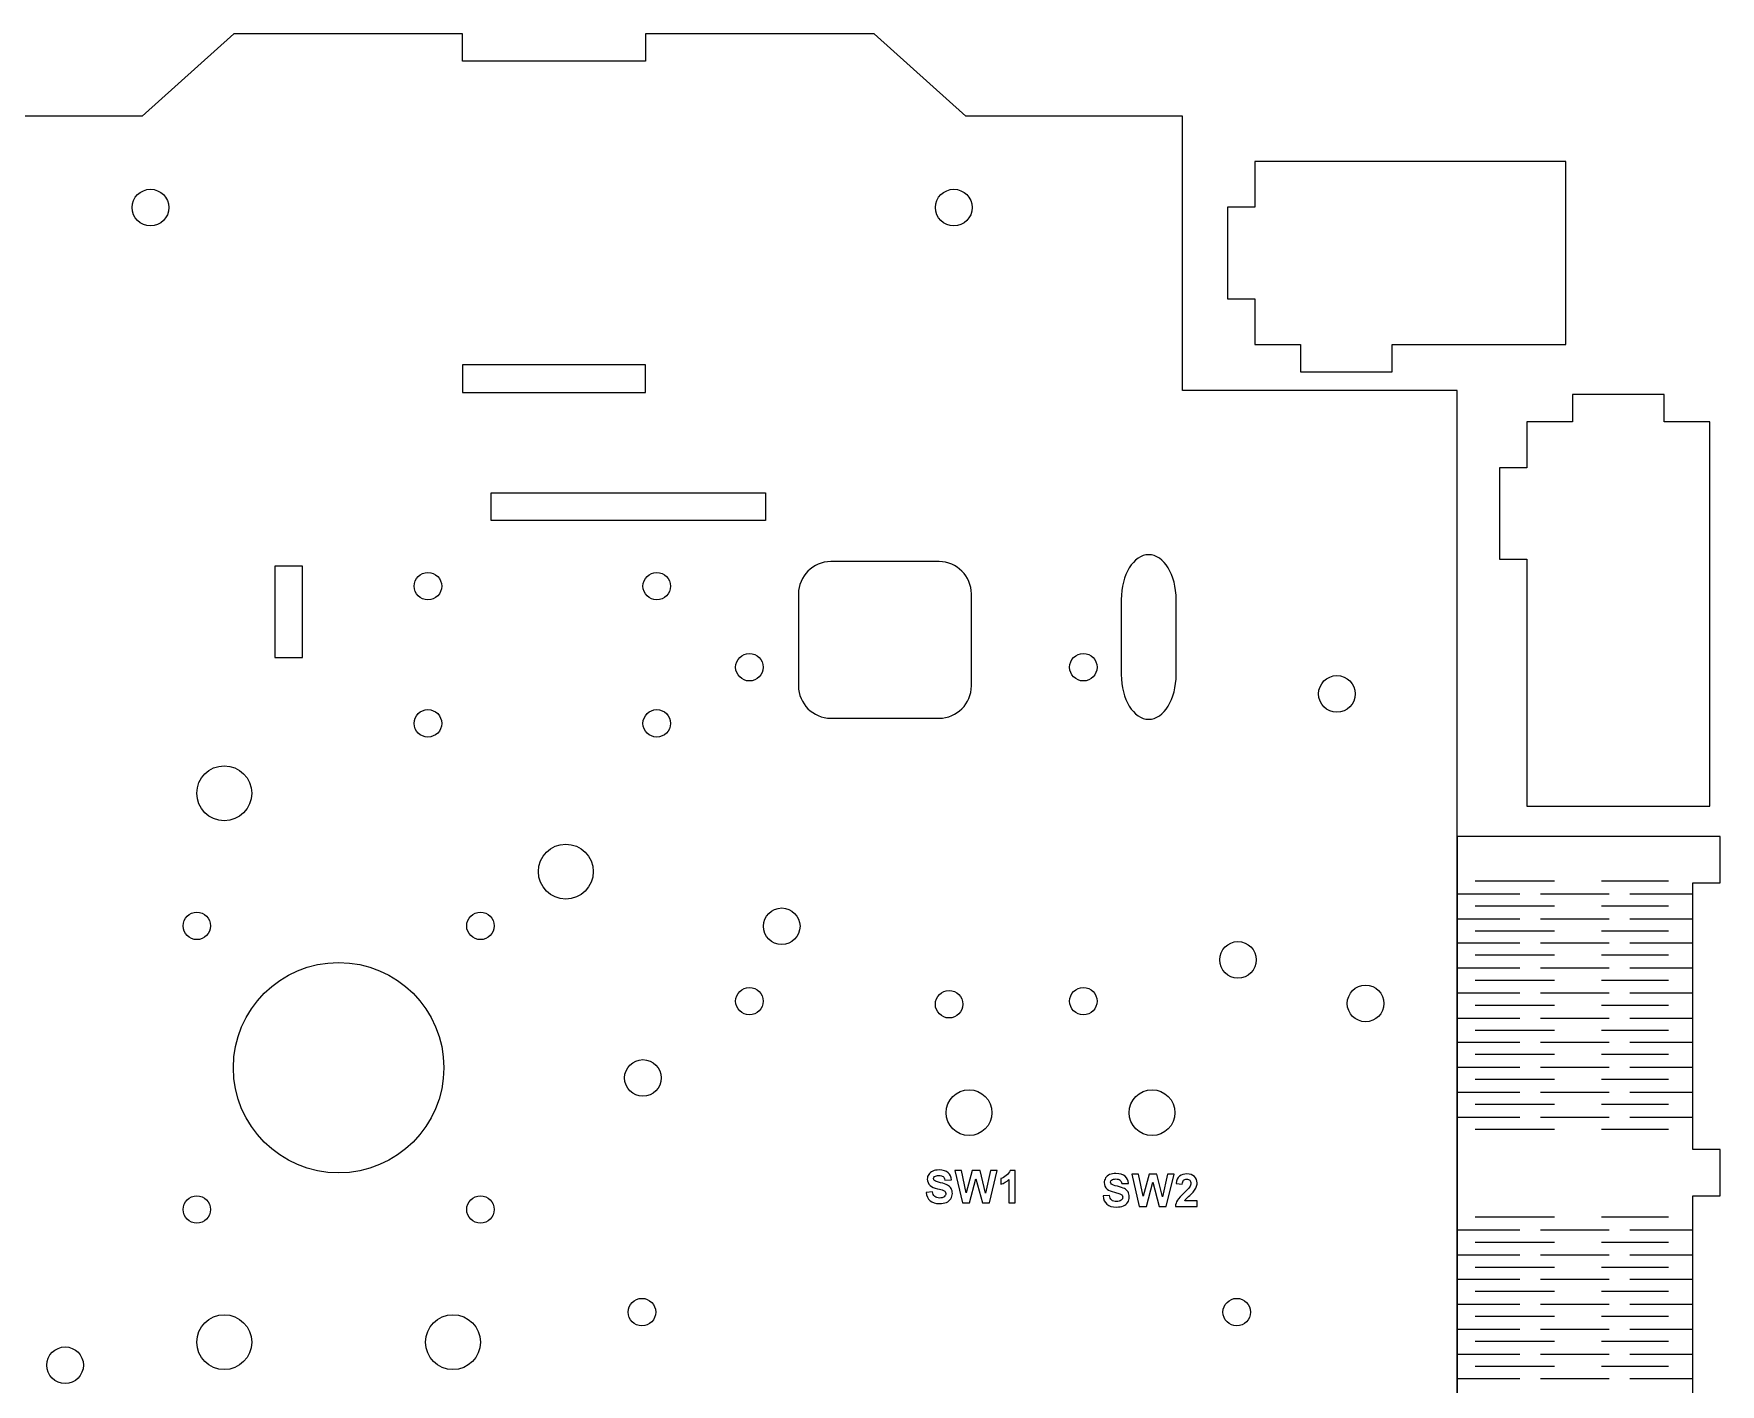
# Model space of a CAD drawing. Header units: millimetres. Extents: x -472 to 119, y -141 to 165.
# Drawn here: x -66.2 to 118.1, y 6.9 to 154.5 of the extents above; entities that cross this region are included whole.
import ezdxf

# ---------------------------------------------------------------- set-up
doc = ezdxf.new("R2010")
doc.units = ezdxf.units.MM
doc.header["$MEASUREMENT"] = 0
doc.layers.add('Layer 1', color=7, linetype='Continuous')

msp = doc.modelspace()

# ---------------------------------------------------------------- linework, layer by layer
at = {"layer": 'Layer 1', "color": 250, "lineweight": 20}
for points in [[(-19.3806, 115.2793), (0.6194, 115.2793), (0.6194, 118.2793), (-19.3806, 118.2793), (-19.3806, 115.2793)], [(-39.8806, 86.2793), (-36.8806, 86.2793), (-36.8806, 96.2793), (-39.8806, 96.2793), (-39.8806, 86.2793)]]:
    msp.add_lwpolyline(points, close=True, dxfattribs=at)
for centre, major_axis, ratio in [((-53.4806, 135.4794), (0, 2), 1), ((34.3194, 135.4794), (0, 2), 1), ((-23.1514, 94.0979), (0, 1.5), 1), ((1.8486, 94.0979), (0, 1.5), 1), ((11.9761, 85.2293), (0, 1.5), 1), ((48.4761, 85.2293), (0, 1.5), 1), ((76.1866, 82.317), (0, 2), 1), ((-23.1514, 79.0979), (0, 1.5), 1), ((1.8486, 79.0979), (0, 1.5), 1), ((-45.4184, 71.4551), (0, 3), 1), ((-8.0894, 62.8923), (0, 3), 1), ((-48.4184, 56.9551), (0, 1.5), 1), ((-17.4184, 56.9551), (0, 1.5), 1), ((15.5088, 56.917), (0, 2), 1), ((65.3749, 53.244), (0, 2), 1), ((-32.9179, 41.4551), (11.5005, 0), 0.99995652), ((11.9761, 48.7293), (0, 1.5), 1), ((33.8016, 48.3938), (0, 1.5), 1), ((48.4761, 48.7293), (0, 1.5), 1), ((79.3194, 48.4793), (0, 2), 1), ((0.3393, 40.3364), (0, 2), 1), ((35.9853, 36.5421), (0, 2.5), 1), ((55.9853, 36.5421), (0, 2.5), 1), ((-48.4184, 25.9551), (0, 1.5), 1), ((-17.4184, 25.9551), (0, 1.5), 1), ((0.2371, 14.7468), (0, 1.5), 1), ((65.2371, 14.7468), (0, 1.5), 1), ((-45.4184, 11.4551), (0, 3), 1), ((-20.4184, 11.4551), (0, 3), 1), ((-62.8079, 8.9391), (0, 2), 1)]:
    msp.add_ellipse(centre, major_axis=major_axis, ratio=ratio, dxfattribs=at)
for points, knots in [([(-70.6806, 145.4793), (-70.6806, 145.4793), (-54.3806, 145.4794), (-54.3806, 145.4794), (-54.3806, 145.4794), (-54.3806, 145.4794), (-44.3806, 154.4793), (-44.3806, 154.4793), (-44.3806, 154.4793), (-44.3806, 154.4793), (-41.3806, 154.4793), (-41.3806, 154.4793), (-41.3806, 154.4793), (-41.3806, 154.4793), (-19.3806, 154.4792), (-19.3806, 154.4792), (-19.3806, 154.4792), (-19.3806, 154.4792), (-19.3806, 151.4793), (-19.3806, 151.4793), (-19.3806, 151.4793), (-19.3806, 151.4793), (0.6194, 151.4793), (0.6194, 151.4793), (0.6194, 151.4793), (0.6194, 151.4793), (0.6194, 154.4792), (0.6194, 154.4792), (0.6194, 154.4792), (0.6194, 154.4792), (22.6194, 154.4792), (22.6194, 154.4792), (22.6194, 154.4792), (22.6194, 154.4792), (25.6194, 154.4792), (25.6194, 154.4792), (25.6194, 154.4792), (25.6194, 154.4792), (35.6194, 145.4793), (35.6194, 145.4793), (35.6194, 145.4793), (35.6194, 145.4793), (59.3194, 145.4793), (59.3194, 145.4793), (59.3194, 145.4793), (59.3194, 145.4793), (59.3194, 115.4793), (59.3194, 115.4793), (59.3194, 115.4793), (59.3194, 115.4793), (89.3194, 115.4793), (89.3194, 115.4793), (89.3194, 115.4793), (89.3194, 115.4793), (89.3194, -80.2532), (89.3194, -80.2532), (89.3194, -80.2532), (89.3194, -80.2532), (69.3194, -80.2532), (69.3194, -80.2532), (69.3194, -80.2532), (69.3194, -80.2532), (69.3194, -80.2532), (69.3194, -80.2532), (69.3194, -80.2532), (69.3194, -80.2532), (42.0607, -80.2532), (42.0607, -80.2532), (42.0607, -80.2532), (42.0607, -80.2532), (42.0607, -114.5207), (42.0607, -114.5207), (42.0607, -114.5207), (42.0607, -114.5207), (42.0607, -114.5207), (42.0607, -114.5207), (42.0607, -114.5207), (42.0607, -114.5207), (42.0607, -134.5207), (42.0607, -134.5207), (42.0607, -134.5207), (42.0607, -134.5207), (-1.355, -134.5207), (-1.355, -134.5207), (-1.355, -134.5207), (-1.355, -134.5207), (-17.0534, -134.5207), (-17.0534, -134.5207), (-17.0534, -134.5207), (-17.0534, -134.5207), (-70.6806, -134.5207), (-70.6806, -134.5207), (-70.6806, -134.5207), (-70.6806, -134.5207), (-70.6806, -104.5207), (-70.6806, -104.5207), (-70.6806, -104.5207), (-70.6806, -104.5207), (-100.6806, -104.5207), (-100.6806, -104.5207), (-100.6806, -104.5207), (-100.6806, -104.5207), (-100.6806, 115.4793), (-100.6806, 115.4793), (-100.6806, 115.4793), (-100.6806, 115.4793), (-70.6806, 115.4793), (-70.6806, 115.4793), (-70.6806, 115.4793), (-70.6806, 115.4793), (-70.6806, 145.4793), (-70.6806, 145.4793)], [0, 0, 0, 0, 0.03448276, 0.03448276, 0.03448276, 0.03448276, 0.06896552, 0.06896552, 0.06896552, 0.06896552, 0.10344828, 0.10344828, 0.10344828, 0.10344828, 0.13793103, 0.13793103, 0.13793103, 0.13793103, 0.17241379, 0.17241379, 0.17241379, 0.17241379, 0.20689655, 0.20689655, 0.20689655, 0.20689655, 0.24137931, 0.24137931, 0.24137931, 0.24137931, 0.27586207, 0.27586207, 0.27586207, 0.27586207, 0.31034483, 0.31034483, 0.31034483, 0.31034483, 0.34482759, 0.34482759, 0.34482759, 0.34482759, 0.37931034, 0.37931034, 0.37931034, 0.37931034, 0.4137931, 0.4137931, 0.4137931, 0.4137931, 0.44827586, 0.44827586, 0.44827586, 0.44827586, 0.48275862, 0.48275862, 0.48275862, 0.48275862, 0.51724138, 0.51724138, 0.51724138, 0.51724138, 0.55172414, 0.55172414, 0.55172414, 0.55172414, 0.5862069, 0.5862069, 0.5862069, 0.5862069, 0.62068966, 0.62068966, 0.62068966, 0.62068966, 0.65517241, 0.65517241, 0.65517241, 0.65517241, 0.68965517, 0.68965517, 0.68965517, 0.68965517, 0.72413793, 0.72413793, 0.72413793, 0.72413793, 0.75862069, 0.75862069, 0.75862069, 0.75862069, 0.79310345, 0.79310345, 0.79310345, 0.79310345, 0.82758621, 0.82758621, 0.82758621, 0.82758621, 0.86206897, 0.86206897, 0.86206897, 0.86206897, 0.89655172, 0.89655172, 0.89655172, 0.89655172, 0.93103448, 0.93103448, 0.93103448, 0.93103448, 1, 1, 1, 1]), ([(67.22, 120.5171), (67.22, 120.5171), (67.22, 125.5171), (67.22, 125.5171), (67.22, 125.5171), (67.22, 125.5171), (64.22, 125.5171), (64.22, 125.5171), (64.22, 125.5171), (64.22, 125.5171), (64.22, 135.5171), (64.22, 135.5171), (64.22, 135.5171), (64.22, 135.5171), (67.22, 135.5171), (67.22, 135.5171), (67.22, 135.5171), (67.22, 135.5171), (67.22, 140.5171), (67.22, 140.5171), (67.22, 140.5171), (67.22, 140.5171), (101.22, 140.5171), (101.22, 140.5171), (101.22, 140.5171), (101.22, 140.5171), (101.22, 120.5171), (101.22, 120.5171), (101.22, 120.5171), (101.22, 120.5171), (87.22, 120.5171), (87.22, 120.5171), (87.22, 120.5171), (87.22, 120.5171), (82.22, 120.5171), (82.22, 120.5171), (82.22, 120.5171), (82.22, 120.5171), (82.22, 117.5171), (82.22, 117.5171), (82.22, 117.5171), (82.22, 117.5171), (72.22, 117.5171), (72.22, 117.5171), (72.22, 117.5171), (72.22, 117.5171), (72.22, 120.5171), (72.22, 120.5171), (72.22, 120.5171), (72.22, 120.5171), (67.22, 120.5171), (67.22, 120.5171)], [0, 0, 0, 0, 0.07142857, 0.07142857, 0.07142857, 0.07142857, 0.14285714, 0.14285714, 0.14285714, 0.14285714, 0.21428571, 0.21428571, 0.21428571, 0.21428571, 0.28571429, 0.28571429, 0.28571429, 0.28571429, 0.35714286, 0.35714286, 0.35714286, 0.35714286, 0.42857143, 0.42857143, 0.42857143, 0.42857143, 0.5, 0.5, 0.5, 0.5, 0.57142857, 0.57142857, 0.57142857, 0.57142857, 0.64285714, 0.64285714, 0.64285714, 0.64285714, 0.71428571, 0.71428571, 0.71428571, 0.71428571, 0.78571429, 0.78571429, 0.78571429, 0.78571429, 0.85714286, 0.85714286, 0.85714286, 0.85714286, 1, 1, 1, 1]), ([(96.9533, 112.0393), (96.9533, 112.0393), (101.9533, 112.0393), (101.9533, 112.0393), (101.9533, 112.0393), (101.9533, 112.0393), (101.9533, 115.0393), (101.9533, 115.0393), (101.9533, 115.0393), (101.9533, 115.0393), (111.9533, 115.0393), (111.9533, 115.0393), (111.9533, 115.0393), (111.9533, 115.0393), (111.9533, 112.0393), (111.9533, 112.0393), (111.9533, 112.0393), (111.9533, 112.0393), (116.9533, 112.0393), (116.9533, 112.0393), (116.9533, 112.0393), (116.9533, 112.0393), (116.9533, 70.0393), (116.9533, 70.0393), (116.9533, 70.0393), (116.9533, 70.0393), (96.9533, 70.0393), (96.9533, 70.0393), (96.9533, 70.0393), (96.9533, 70.0393), (96.9533, 92.0393), (96.9533, 92.0393), (96.9533, 92.0393), (96.9533, 92.0393), (96.9533, 97.0393), (96.9533, 97.0393), (96.9533, 97.0393), (96.9533, 97.0393), (93.9533, 97.0393), (93.9533, 97.0393), (93.9533, 97.0393), (93.9533, 97.0393), (93.9533, 107.0393), (93.9533, 107.0393), (93.9533, 107.0393), (93.9533, 107.0393), (96.9533, 107.0393), (96.9533, 107.0393), (96.9533, 107.0393), (96.9533, 107.0393), (96.9533, 112.0393), (96.9533, 112.0393)], [0, 0, 0, 0, 0.07142857, 0.07142857, 0.07142857, 0.07142857, 0.14285714, 0.14285714, 0.14285714, 0.14285714, 0.21428571, 0.21428571, 0.21428571, 0.21428571, 0.28571429, 0.28571429, 0.28571429, 0.28571429, 0.35714286, 0.35714286, 0.35714286, 0.35714286, 0.42857143, 0.42857143, 0.42857143, 0.42857143, 0.5, 0.5, 0.5, 0.5, 0.57142857, 0.57142857, 0.57142857, 0.57142857, 0.64285714, 0.64285714, 0.64285714, 0.64285714, 0.71428571, 0.71428571, 0.71428571, 0.71428571, 0.78571429, 0.78571429, 0.78571429, 0.78571429, 0.85714286, 0.85714286, 0.85714286, 0.85714286, 1, 1, 1, 1]), ([(13.7485, 101.2793), (13.7485, 101.2793), (13.7485, 104.2793), (13.7485, 104.2793), (13.7485, 104.2793), (13.7485, 104.2793), (-16.2515, 104.2793), (-16.2515, 104.2793), (-16.2515, 104.2793), (-16.2515, 104.2793), (-16.2515, 101.2793), (-16.2515, 101.2793), (-16.2515, 101.2793), (-16.2515, 101.2793), (13.7485, 101.2793), (13.7485, 101.2793)], [0, 0, 0, 0, 0.2, 0.2, 0.2, 0.2, 0.4, 0.4, 0.4, 0.4, 0.6, 0.6, 0.6, 0.6, 1, 1, 1, 1]), ([(20.8719, 96.7765), (20.8719, 96.7765), (32.7145, 96.7765), (32.7145, 96.7765), (32.7145, 96.7765), (34.6559, 96.7765), (36.2443, 95.1881), (36.2443, 93.2468), (36.2443, 93.2468), (36.2443, 93.2468), (36.2443, 83.192), (36.2443, 83.192), (36.2443, 83.192), (36.2443, 81.2506), (34.6559, 79.6623), (32.7145, 79.6623), (32.7145, 79.6623), (32.7145, 79.6623), (20.8719, 79.6623), (20.8719, 79.6623), (20.8719, 79.6623), (18.9305, 79.6623), (17.3421, 81.2506), (17.3421, 83.192), (17.3421, 83.192), (17.3421, 83.192), (17.3421, 93.2468), (17.3421, 93.2468), (17.3421, 93.2468), (17.3421, 95.1881), (18.9305, 96.7765), (20.8719, 96.7765)], [0, 0, 0, 0, 0.11111111, 0.11111111, 0.11111111, 0.11111111, 0.22222222, 0.22222222, 0.22222222, 0.22222222, 0.33333333, 0.33333333, 0.33333333, 0.33333333, 0.44444444, 0.44444444, 0.44444444, 0.44444444, 0.55555556, 0.55555556, 0.55555556, 0.55555556, 0.66666667, 0.66666667, 0.66666667, 0.66666667, 0.77777778, 0.77777778, 0.77777778, 0.77777778, 1, 1, 1, 1]), ([(58.6194, 84.4472), (58.6194, 81.7372), (57.2763, 79.5404), (55.6194, 79.5404), (55.6194, 79.5404), (53.9625, 79.5404), (52.6194, 81.7372), (52.6194, 84.4472), (52.6194, 84.4472), (52.6194, 84.4472), (52.6194, 92.6253), (52.6194, 92.6253), (52.6194, 92.6253), (52.6194, 95.3353), (53.9625, 97.5321), (55.6194, 97.5321), (55.6194, 97.5321), (57.2763, 97.5321), (58.6194, 95.3353), (58.6194, 92.6253), (58.6194, 92.6253), (58.6194, 92.6253), (58.6194, 84.4472), (58.6194, 84.4472)], [0, 0, 0, 0, 0.14285714, 0.14285714, 0.14285714, 0.14285714, 0.28571429, 0.28571429, 0.28571429, 0.28571429, 0.42857143, 0.42857143, 0.42857143, 0.42857143, 0.57142857, 0.57142857, 0.57142857, 0.57142857, 0.71428571, 0.71428571, 0.71428571, 0.71428571, 1, 1, 1, 1]), ([(115.0861, 66.7468), (115.0861, 66.7468), (118.0861, 66.7468), (118.0861, 66.7468), (118.0861, 66.7468), (118.0861, 66.7468), (118.0861, 61.6778), (118.0861, 61.6778), (118.0861, 61.6778), (118.0861, 61.6778), (115.0861, 61.6778), (115.0861, 61.6778), (115.0861, 61.6778), (115.0861, 61.6778), (115.0861, 32.5313), (115.0861, 32.5313), (115.0861, 32.5313), (115.0861, 32.5313), (118.0861, 32.5313), (118.0861, 32.5313), (118.0861, 32.5313), (118.0861, 32.5313), (118.0861, 27.4623), (118.0861, 27.4623), (118.0861, 27.4623), (118.0861, 27.4623), (115.0861, 27.4623), (115.0861, 27.4623), (115.0861, 27.4623), (115.0861, 27.4623), (115.0861, -4.2187), (115.0861, -4.2187), (115.0861, -4.2187), (115.0861, -4.2187), (118.0861, -4.2187), (118.0861, -4.2187), (118.0861, -4.2187), (118.0861, -4.2187), (118.0861, -9.2877), (118.0861, -9.2877), (118.0861, -9.2877), (118.0861, -9.2877), (115.0861, -9.2877), (115.0861, -9.2877), (115.0861, -9.2877), (115.0861, -9.2877), (115.0861, -40.9687), (115.0861, -40.9687), (115.0861, -40.9687), (115.0861, -40.9687), (118.0861, -40.9687), (118.0861, -40.9687), (118.0861, -40.9687), (118.0861, -40.9687), (118.0861, -46.0377), (118.0861, -46.0377), (118.0861, -46.0377), (118.0861, -46.0377), (115.0861, -46.0377), (115.0861, -46.0377), (115.0861, -46.0377), (115.0861, -46.0377), (115.0861, -75.1842), (115.0861, -75.1842), (115.0861, -75.1842), (115.0861, -75.1842), (118.0861, -75.1842), (118.0861, -75.1842), (118.0861, -75.1842), (118.0861, -75.1842), (118.0861, -80.2532), (118.0861, -80.2532), (118.0861, -80.2532), (118.0861, -80.2532), (115.0861, -80.2532), (115.0861, -80.2532), (115.0861, -80.2532), (115.0861, -80.2532), (89.3194, -80.2532), (89.3194, -80.2532), (89.3194, -80.2532), (89.3194, -80.2532), (89.3194, 66.7468), (89.3194, 66.7468), (89.3194, 66.7468), (89.3194, 66.7468), (115.0861, 66.7468), (115.0861, 66.7468)], [0, 0, 0, 0, 0.04347826, 0.04347826, 0.04347826, 0.04347826, 0.08695652, 0.08695652, 0.08695652, 0.08695652, 0.13043478, 0.13043478, 0.13043478, 0.13043478, 0.17391304, 0.17391304, 0.17391304, 0.17391304, 0.2173913, 0.2173913, 0.2173913, 0.2173913, 0.26086957, 0.26086957, 0.26086957, 0.26086957, 0.30434783, 0.30434783, 0.30434783, 0.30434783, 0.34782609, 0.34782609, 0.34782609, 0.34782609, 0.39130435, 0.39130435, 0.39130435, 0.39130435, 0.43478261, 0.43478261, 0.43478261, 0.43478261, 0.47826087, 0.47826087, 0.47826087, 0.47826087, 0.52173913, 0.52173913, 0.52173913, 0.52173913, 0.56521739, 0.56521739, 0.56521739, 0.56521739, 0.60869565, 0.60869565, 0.60869565, 0.60869565, 0.65217391, 0.65217391, 0.65217391, 0.65217391, 0.69565217, 0.69565217, 0.69565217, 0.69565217, 0.73913043, 0.73913043, 0.73913043, 0.73913043, 0.7826087, 0.7826087, 0.7826087, 0.7826087, 0.82608696, 0.82608696, 0.82608696, 0.82608696, 0.86956522, 0.86956522, 0.86956522, 0.86956522, 0.91304348, 0.91304348, 0.91304348, 0.91304348, 1, 1, 1, 1])]:
    msp.add_open_spline(points, degree=3, knots=knots, dxfattribs=at)
for points in [[(99.9632, 61.8552), (99.9632, 61.8552), (91.2907, 61.8552), (91.2907, 61.8552)], [(112.4385, 61.8552), (112.4385, 61.8552), (105.1189, 61.8552), (105.1189, 61.8552)], [(96.1906, 60.4359), (96.1906, 60.4359), (89.3194, 60.4359), (89.3194, 60.4359)], [(99.9632, 59.118), (99.9632, 59.118), (91.2907, 59.118), (91.2907, 59.118)], [(105.9604, 60.4359), (105.9604, 60.4359), (98.4451, 60.4359), (98.4451, 60.4359)], [(112.4385, 59.118), (112.4385, 59.118), (105.1189, 59.118), (105.1189, 59.118)], [(115.0861, 60.4359), (115.0861, 60.4359), (108.2151, 60.4359), (108.2151, 60.4359)], [(96.1906, 57.6987), (96.1906, 57.6987), (89.3194, 57.6987), (89.3194, 57.6987)], [(105.9604, 57.6987), (105.9604, 57.6987), (98.4451, 57.6987), (98.4451, 57.6987)], [(115.0861, 57.6987), (115.0861, 57.6987), (108.2151, 57.6987), (108.2151, 57.6987)], [(99.9632, 56.3808), (99.9632, 56.3808), (91.2907, 56.3808), (91.2907, 56.3808)], [(112.4385, 56.3808), (112.4385, 56.3808), (105.1189, 56.3808), (105.1189, 56.3808)], [(96.1906, 55.0628), (96.1906, 55.0628), (89.3194, 55.0628), (89.3194, 55.0628)], [(99.9632, 53.7449), (99.9632, 53.7449), (91.2907, 53.7449), (91.2907, 53.7449)], [(105.9604, 55.0628), (105.9604, 55.0628), (98.4451, 55.0628), (98.4451, 55.0628)], [(112.4385, 53.7449), (112.4385, 53.7449), (105.1189, 53.7449), (105.1189, 53.7449)], [(115.0861, 55.0628), (115.0861, 55.0628), (108.2151, 55.0628), (108.2151, 55.0628)], [(96.1906, 52.3256), (96.1906, 52.3256), (89.3194, 52.3256), (89.3194, 52.3256)], [(105.9604, 52.3256), (105.9604, 52.3256), (98.4451, 52.3256), (98.4451, 52.3256)], [(115.0861, 52.3256), (115.0861, 52.3256), (108.2151, 52.3256), (108.2151, 52.3256)], [(99.9632, 51.0077), (99.9632, 51.0077), (91.2907, 51.0077), (91.2907, 51.0077)], [(112.4385, 51.0077), (112.4385, 51.0077), (105.1189, 51.0077), (105.1189, 51.0077)], [(96.1906, 49.5884), (96.1906, 49.5884), (89.3194, 49.5884), (89.3194, 49.5884)], [(99.9632, 48.2704), (99.9632, 48.2704), (91.2907, 48.2704), (91.2907, 48.2704)], [(105.9604, 49.5884), (105.9604, 49.5884), (98.4451, 49.5884), (98.4451, 49.5884)], [(112.4385, 48.2704), (112.4385, 48.2704), (105.1189, 48.2704), (105.1189, 48.2704)], [(115.0861, 49.5884), (115.0861, 49.5884), (108.2151, 49.5884), (108.2151, 49.5884)], [(96.1906, 46.8511), (96.1906, 46.8511), (89.3194, 46.8511), (89.3194, 46.8511)], [(105.9604, 46.8511), (105.9604, 46.8511), (98.4451, 46.8511), (98.4451, 46.8511)], [(115.0861, 46.8511), (115.0861, 46.8511), (108.2151, 46.8511), (108.2151, 46.8511)], [(99.9632, 45.5332), (99.9632, 45.5332), (91.2907, 45.5332), (91.2907, 45.5332)], [(112.4385, 45.5332), (112.4385, 45.5332), (105.1189, 45.5332), (105.1189, 45.5332)], [(96.1906, 44.2152), (96.1906, 44.2152), (89.3194, 44.2152), (89.3194, 44.2152)], [(99.9632, 42.8973), (99.9632, 42.8973), (91.2907, 42.8973), (91.2907, 42.8973)], [(105.9604, 44.2152), (105.9604, 44.2152), (98.4451, 44.2152), (98.4451, 44.2152)], [(112.4385, 42.8973), (112.4385, 42.8973), (105.1189, 42.8973), (105.1189, 42.8973)], [(115.0861, 44.2152), (115.0861, 44.2152), (108.2151, 44.2152), (108.2151, 44.2152)], [(96.1906, 41.478), (96.1906, 41.478), (89.3194, 41.478), (89.3194, 41.478)], [(105.9604, 41.478), (105.9604, 41.478), (98.4451, 41.478), (98.4451, 41.478)], [(115.0861, 41.478), (115.0861, 41.478), (108.2151, 41.478), (108.2151, 41.478)], [(96.1906, 38.7408), (96.1906, 38.7408), (89.3194, 38.7408), (89.3194, 38.7408)], [(99.9632, 40.1601), (99.9632, 40.1601), (91.2907, 40.1601), (91.2907, 40.1601)], [(105.9604, 38.7408), (105.9604, 38.7408), (98.4451, 38.7408), (98.4451, 38.7408)], [(112.4385, 40.1601), (112.4385, 40.1601), (105.1189, 40.1601), (105.1189, 40.1601)], [(115.0861, 38.7408), (115.0861, 38.7408), (108.2151, 38.7408), (108.2151, 38.7408)], [(99.9632, 37.4228), (99.9632, 37.4228), (91.2907, 37.4228), (91.2907, 37.4228)], [(112.4385, 37.4228), (112.4385, 37.4228), (105.1189, 37.4228), (105.1189, 37.4228)], [(96.1906, 36.0035), (96.1906, 36.0035), (89.3194, 36.0035), (89.3194, 36.0035)], [(105.9604, 36.0035), (105.9604, 36.0035), (98.4451, 36.0035), (98.4451, 36.0035)], [(115.0861, 36.0035), (115.0861, 36.0035), (108.2151, 36.0035), (108.2151, 36.0035)], [(99.9632, 34.6856), (99.9632, 34.6856), (91.2907, 34.6856), (91.2907, 34.6856)], [(112.4385, 34.6856), (112.4385, 34.6856), (105.1189, 34.6856), (105.1189, 34.6856)], [(99.9632, 25.1052), (99.9632, 25.1052), (91.2907, 25.1052), (91.2907, 25.1052)], [(112.4385, 25.1052), (112.4385, 25.1052), (105.1189, 25.1052), (105.1189, 25.1052)], [(96.1906, 23.6859), (96.1906, 23.6859), (89.3194, 23.6859), (89.3194, 23.6859)], [(99.9632, 22.368), (99.9632, 22.368), (91.2907, 22.368), (91.2907, 22.368)], [(105.9604, 23.6859), (105.9604, 23.6859), (98.4451, 23.6859), (98.4451, 23.6859)], [(112.4385, 22.368), (112.4385, 22.368), (105.1189, 22.368), (105.1189, 22.368)], [(115.0861, 23.6859), (115.0861, 23.6859), (108.2151, 23.6859), (108.2151, 23.6859)], [(96.1906, 20.9487), (96.1906, 20.9487), (89.3194, 20.9487), (89.3194, 20.9487)], [(105.9604, 20.9487), (105.9604, 20.9487), (98.4451, 20.9487), (98.4451, 20.9487)], [(115.0861, 20.9487), (115.0861, 20.9487), (108.2151, 20.9487), (108.2151, 20.9487)], [(99.9632, 19.6308), (99.9632, 19.6308), (91.2907, 19.6308), (91.2907, 19.6308)], [(112.4385, 19.6308), (112.4385, 19.6308), (105.1189, 19.6308), (105.1189, 19.6308)], [(96.1906, 18.3128), (96.1906, 18.3128), (89.3194, 18.3128), (89.3194, 18.3128)], [(99.9632, 16.9949), (99.9632, 16.9949), (91.2907, 16.9949), (91.2907, 16.9949)], [(105.9604, 18.3128), (105.9604, 18.3128), (98.4451, 18.3128), (98.4451, 18.3128)], [(112.4385, 16.9949), (112.4385, 16.9949), (105.1189, 16.9949), (105.1189, 16.9949)], [(115.0861, 18.3128), (115.0861, 18.3128), (108.2151, 18.3128), (108.2151, 18.3128)], [(96.1906, 15.5756), (96.1906, 15.5756), (89.3194, 15.5756), (89.3194, 15.5756)], [(105.9604, 15.5756), (105.9604, 15.5756), (98.4451, 15.5756), (98.4451, 15.5756)], [(115.0861, 15.5756), (115.0861, 15.5756), (108.2151, 15.5756), (108.2151, 15.5756)], [(99.9632, 14.2577), (99.9632, 14.2577), (91.2907, 14.2577), (91.2907, 14.2577)], [(112.4385, 14.2577), (112.4385, 14.2577), (105.1189, 14.2577), (105.1189, 14.2577)], [(96.1906, 12.8384), (96.1906, 12.8384), (89.3194, 12.8384), (89.3194, 12.8384)], [(99.9632, 11.5204), (99.9632, 11.5204), (91.2907, 11.5204), (91.2907, 11.5204)], [(105.9604, 12.8384), (105.9604, 12.8384), (98.4451, 12.8384), (98.4451, 12.8384)], [(112.4385, 11.5204), (112.4385, 11.5204), (105.1189, 11.5204), (105.1189, 11.5204)], [(115.0861, 12.8384), (115.0861, 12.8384), (108.2151, 12.8384), (108.2151, 12.8384)], [(96.1906, 10.1011), (96.1906, 10.1011), (89.3194, 10.1011), (89.3194, 10.1011)], [(105.9604, 10.1011), (105.9604, 10.1011), (98.4451, 10.1011), (98.4451, 10.1011)], [(115.0861, 10.1011), (115.0861, 10.1011), (108.2151, 10.1011), (108.2151, 10.1011)], [(96.1906, 7.4652), (96.1906, 7.4652), (89.3194, 7.4652), (89.3194, 7.4652)], [(99.9632, 8.7832), (99.9632, 8.7832), (91.2907, 8.7832), (91.2907, 8.7832)], [(105.9604, 7.4652), (105.9604, 7.4652), (98.4451, 7.4652), (98.4451, 7.4652)], [(112.4385, 8.7832), (112.4385, 8.7832), (105.1189, 8.7832), (105.1189, 8.7832)], [(115.0861, 7.4652), (115.0861, 7.4652), (108.2151, 7.4652), (108.2151, 7.4652)]]:
    msp.add_open_spline(points, degree=3, dxfattribs=at)
at = {"layer": 'Layer 1', "color": 250}
for points, knots in [([(31.2875, 27.8214), (31.2875, 27.8214), (31.9838, 27.8905), (31.9838, 27.8905), (31.9838, 27.8905), (32.0258, 27.6576), (32.1098, 27.4872), (32.2374, 27.3777), (32.2374, 27.3777), (32.3649, 27.2683), (32.537, 27.2139), (32.7535, 27.2139), (32.7535, 27.2139), (32.9823, 27.2139), (33.1551, 27.2625), (33.2712, 27.3596), (33.2712, 27.3596), (33.3873, 27.4568), (33.4457, 27.5703), (33.4457, 27.7004), (33.4457, 27.7004), (33.4457, 27.7844), (33.421, 27.8552), (33.3725, 27.9144), (33.3725, 27.9144), (33.3239, 27.9729), (33.2383, 28.0239), (33.1165, 28.0667), (33.1165, 28.0667), (33.0333, 28.0963), (32.844, 28.1474), (32.5477, 28.2214), (32.5477, 28.2214), (32.1666, 28.3169), (31.899, 28.4338), (31.7451, 28.5729), (31.7451, 28.5729), (31.5286, 28.768), (31.4208, 29.0059), (31.4208, 29.2866), (31.4208, 29.2866), (31.4208, 29.4668), (31.4718, 29.6364), (31.5731, 29.7936), (31.5731, 29.7936), (31.6752, 29.9508), (31.8217, 30.0702), (32.0135, 30.1525), (32.0135, 30.1525), (32.2053, 30.2348), (32.4357, 30.276), (32.7074, 30.276), (32.7074, 30.276), (33.1494, 30.276), (33.4828, 30.178), (33.7058, 29.9813), (33.7058, 29.9813), (33.9297, 29.7846), (34.0466, 29.5228), (34.0581, 29.1944), (34.0581, 29.1944), (34.0581, 29.1944), (33.342, 29.1697), (33.342, 29.1697), (33.342, 29.1697), (33.3115, 29.3524), (33.2465, 29.4833), (33.1469, 29.5632), (33.1469, 29.5632), (33.0473, 29.643), (32.8975, 29.6833), (32.6983, 29.6833), (32.6983, 29.6833), (32.4925, 29.6833), (32.3312, 29.6405), (32.2151, 29.5549), (32.2151, 29.5549), (32.1402, 29.4998), (32.1024, 29.4265), (32.1024, 29.3343), (32.1024, 29.3343), (32.1024, 29.2504), (32.1378, 29.1787), (32.2085, 29.1195), (32.2085, 29.1195), (32.2983, 29.0429), (32.5164, 28.9639), (32.8629, 28.8816), (32.8629, 28.8816), (33.2095, 28.8001), (33.4655, 28.7145), (33.6309, 28.6272), (33.6309, 28.6272), (33.7972, 28.5392), (33.9272, 28.4198), (34.0211, 28.2675), (34.0211, 28.2675), (34.1149, 28.1153), (34.1618, 27.9276), (34.1618, 27.7045), (34.1618, 27.7045), (34.1618, 27.502), (34.1059, 27.3119), (33.9931, 27.1349), (33.9931, 27.1349), (33.8803, 26.9579), (33.7215, 26.8262), (33.5157, 26.7406), (33.5157, 26.7406), (33.3099, 26.6542), (33.0531, 26.6114), (32.7461, 26.6114), (32.7461, 26.6114), (32.2991, 26.6114), (31.9558, 26.7143), (31.7163, 26.9209), (31.7163, 26.9209), (31.4768, 27.1267), (31.3344, 27.4271), (31.2875, 27.8214)], [0, 0, 0, 0, 0.03225806, 0.03225806, 0.03225806, 0.03225806, 0.06451613, 0.06451613, 0.06451613, 0.06451613, 0.09677419, 0.09677419, 0.09677419, 0.09677419, 0.12903226, 0.12903226, 0.12903226, 0.12903226, 0.16129032, 0.16129032, 0.16129032, 0.16129032, 0.19354839, 0.19354839, 0.19354839, 0.19354839, 0.22580645, 0.22580645, 0.22580645, 0.22580645, 0.25806452, 0.25806452, 0.25806452, 0.25806452, 0.29032258, 0.29032258, 0.29032258, 0.29032258, 0.32258065, 0.32258065, 0.32258065, 0.32258065, 0.35483871, 0.35483871, 0.35483871, 0.35483871, 0.38709677, 0.38709677, 0.38709677, 0.38709677, 0.41935484, 0.41935484, 0.41935484, 0.41935484, 0.4516129, 0.4516129, 0.4516129, 0.4516129, 0.48387097, 0.48387097, 0.48387097, 0.48387097, 0.51612903, 0.51612903, 0.51612903, 0.51612903, 0.5483871, 0.5483871, 0.5483871, 0.5483871, 0.58064516, 0.58064516, 0.58064516, 0.58064516, 0.61290323, 0.61290323, 0.61290323, 0.61290323, 0.64516129, 0.64516129, 0.64516129, 0.64516129, 0.67741935, 0.67741935, 0.67741935, 0.67741935, 0.70967742, 0.70967742, 0.70967742, 0.70967742, 0.74193548, 0.74193548, 0.74193548, 0.74193548, 0.77419355, 0.77419355, 0.77419355, 0.77419355, 0.80645161, 0.80645161, 0.80645161, 0.80645161, 0.83870968, 0.83870968, 0.83870968, 0.83870968, 0.87096774, 0.87096774, 0.87096774, 0.87096774, 0.90322581, 0.90322581, 0.90322581, 0.90322581, 0.93548387, 0.93548387, 0.93548387, 0.93548387, 1, 1, 1, 1]), ([(35.255, 26.6756), (35.255, 26.6756), (34.4236, 30.2118), (34.4236, 30.2118), (34.4236, 30.2118), (34.4236, 30.2118), (35.1595, 30.2118), (35.1595, 30.2118), (35.1595, 30.2118), (35.1595, 30.2118), (35.6855, 27.7827), (35.6855, 27.7827), (35.6855, 27.7827), (35.6855, 27.7827), (36.3308, 30.2118), (36.3308, 30.2118), (36.3308, 30.2118), (36.3308, 30.2118), (37.1819, 30.2118), (37.1819, 30.2118), (37.1819, 30.2118), (37.1819, 30.2118), (37.7993, 27.7416), (37.7993, 27.7416), (37.7993, 27.7416), (37.7993, 27.7416), (38.3376, 30.2118), (38.3376, 30.2118), (38.3376, 30.2118), (38.3376, 30.2118), (39.0562, 30.2118), (39.0562, 30.2118), (39.0562, 30.2118), (39.0562, 30.2118), (38.2043, 26.6756), (38.2043, 26.6756), (38.2043, 26.6756), (38.2043, 26.6756), (37.4396, 26.6756), (37.4396, 26.6756), (37.4396, 26.6756), (37.4396, 26.6756), (36.7424, 29.3195), (36.7424, 29.3195), (36.7424, 29.3195), (36.7424, 29.3195), (36.0403, 26.6756), (36.0403, 26.6756), (36.0403, 26.6756), (36.0403, 26.6756), (35.255, 26.6756), (35.255, 26.6756)], [0, 0, 0, 0, 0.07142857, 0.07142857, 0.07142857, 0.07142857, 0.14285714, 0.14285714, 0.14285714, 0.14285714, 0.21428571, 0.21428571, 0.21428571, 0.21428571, 0.28571429, 0.28571429, 0.28571429, 0.28571429, 0.35714286, 0.35714286, 0.35714286, 0.35714286, 0.42857143, 0.42857143, 0.42857143, 0.42857143, 0.5, 0.5, 0.5, 0.5, 0.57142857, 0.57142857, 0.57142857, 0.57142857, 0.64285714, 0.64285714, 0.64285714, 0.64285714, 0.71428571, 0.71428571, 0.71428571, 0.71428571, 0.78571429, 0.78571429, 0.78571429, 0.78571429, 0.85714286, 0.85714286, 0.85714286, 0.85714286, 1, 1, 1, 1]), ([(41.0111, 26.6756), (41.0111, 26.6756), (40.3345, 26.6756), (40.3345, 26.6756), (40.3345, 26.6756), (40.3345, 26.6756), (40.3345, 29.2355), (40.3345, 29.2355), (40.3345, 29.2355), (40.0876, 29.0034), (39.7962, 28.8314), (39.4604, 28.7203), (39.4604, 28.7203), (39.4604, 28.7203), (39.4604, 29.3376), (39.4604, 29.3376), (39.4604, 29.3376), (39.6373, 29.3952), (39.8291, 29.5047), (40.0357, 29.6669), (40.0357, 29.6669), (40.2432, 29.8282), (40.3847, 30.0167), (40.4621, 30.2315), (40.4621, 30.2315), (40.4621, 30.2315), (41.0111, 30.2315), (41.0111, 30.2315), (41.0111, 30.2315), (41.0111, 30.2315), (41.0111, 26.6756), (41.0111, 26.6756)], [0, 0, 0, 0, 0.11111111, 0.11111111, 0.11111111, 0.11111111, 0.22222222, 0.22222222, 0.22222222, 0.22222222, 0.33333333, 0.33333333, 0.33333333, 0.33333333, 0.44444444, 0.44444444, 0.44444444, 0.44444444, 0.55555556, 0.55555556, 0.55555556, 0.55555556, 0.66666667, 0.66666667, 0.66666667, 0.66666667, 0.77777778, 0.77777778, 0.77777778, 0.77777778, 1, 1, 1, 1]), ([(50.6237, 27.4368), (50.6237, 27.4368), (51.32, 27.5059), (51.32, 27.5059), (51.32, 27.5059), (51.362, 27.273), (51.446, 27.1026), (51.5736, 26.9931), (51.5736, 26.9931), (51.7011, 26.8837), (51.8732, 26.8293), (52.0897, 26.8293), (52.0897, 26.8293), (52.3185, 26.8293), (52.4913, 26.8779), (52.6074, 26.975), (52.6074, 26.975), (52.7235, 27.0722), (52.7819, 27.1857), (52.7819, 27.3158), (52.7819, 27.3158), (52.7819, 27.3998), (52.7572, 27.4706), (52.7087, 27.5298), (52.7087, 27.5298), (52.6601, 27.5883), (52.5745, 27.6393), (52.4527, 27.6821), (52.4527, 27.6821), (52.3695, 27.7117), (52.1802, 27.7628), (51.8839, 27.8368), (51.8839, 27.8368), (51.5028, 27.9323), (51.2352, 28.0492), (51.0813, 28.1883), (51.0813, 28.1883), (50.8648, 28.3834), (50.757, 28.6213), (50.757, 28.902), (50.757, 28.902), (50.757, 29.0822), (50.808, 29.2518), (50.9093, 29.409), (50.9093, 29.409), (51.0114, 29.5662), (51.1579, 29.6856), (51.3497, 29.7679), (51.3497, 29.7679), (51.5415, 29.8502), (51.7719, 29.8914), (52.0436, 29.8914), (52.0436, 29.8914), (52.4856, 29.8914), (52.819, 29.7934), (53.042, 29.5967), (53.042, 29.5967), (53.2659, 29.4), (53.3828, 29.1382), (53.3943, 28.8098), (53.3943, 28.8098), (53.3943, 28.8098), (52.6782, 28.7851), (52.6782, 28.7851), (52.6782, 28.7851), (52.6477, 28.9678), (52.5827, 29.0987), (52.4831, 29.1786), (52.4831, 29.1786), (52.3835, 29.2584), (52.2337, 29.2987), (52.0345, 29.2987), (52.0345, 29.2987), (51.8287, 29.2987), (51.6674, 29.2559), (51.5513, 29.1703), (51.5513, 29.1703), (51.4764, 29.1152), (51.4386, 29.0419), (51.4386, 28.9497), (51.4386, 28.9497), (51.4386, 28.8658), (51.474, 28.7941), (51.5447, 28.7349), (51.5447, 28.7349), (51.6345, 28.6583), (51.8526, 28.5793), (52.1991, 28.497), (52.1991, 28.497), (52.5457, 28.4155), (52.8017, 28.3299), (52.9671, 28.2426), (52.9671, 28.2426), (53.1334, 28.1546), (53.2634, 28.0352), (53.3573, 27.8829), (53.3573, 27.8829), (53.4511, 27.7307), (53.498, 27.543), (53.498, 27.3199), (53.498, 27.3199), (53.498, 27.1174), (53.4421, 26.9273), (53.3293, 26.7503), (53.3293, 26.7503), (53.2165, 26.5733), (53.0577, 26.4416), (52.8519, 26.356), (52.8519, 26.356), (52.6461, 26.2696), (52.3893, 26.2268), (52.0823, 26.2268), (52.0823, 26.2268), (51.6353, 26.2268), (51.292, 26.3297), (51.0525, 26.5363), (51.0525, 26.5363), (50.813, 26.7421), (50.6706, 27.0425), (50.6237, 27.4368)], [0, 0, 0, 0, 0.03225806, 0.03225806, 0.03225806, 0.03225806, 0.06451613, 0.06451613, 0.06451613, 0.06451613, 0.09677419, 0.09677419, 0.09677419, 0.09677419, 0.12903226, 0.12903226, 0.12903226, 0.12903226, 0.16129032, 0.16129032, 0.16129032, 0.16129032, 0.19354839, 0.19354839, 0.19354839, 0.19354839, 0.22580645, 0.22580645, 0.22580645, 0.22580645, 0.25806452, 0.25806452, 0.25806452, 0.25806452, 0.29032258, 0.29032258, 0.29032258, 0.29032258, 0.32258065, 0.32258065, 0.32258065, 0.32258065, 0.35483871, 0.35483871, 0.35483871, 0.35483871, 0.38709677, 0.38709677, 0.38709677, 0.38709677, 0.41935484, 0.41935484, 0.41935484, 0.41935484, 0.4516129, 0.4516129, 0.4516129, 0.4516129, 0.48387097, 0.48387097, 0.48387097, 0.48387097, 0.51612903, 0.51612903, 0.51612903, 0.51612903, 0.5483871, 0.5483871, 0.5483871, 0.5483871, 0.58064516, 0.58064516, 0.58064516, 0.58064516, 0.61290323, 0.61290323, 0.61290323, 0.61290323, 0.64516129, 0.64516129, 0.64516129, 0.64516129, 0.67741935, 0.67741935, 0.67741935, 0.67741935, 0.70967742, 0.70967742, 0.70967742, 0.70967742, 0.74193548, 0.74193548, 0.74193548, 0.74193548, 0.77419355, 0.77419355, 0.77419355, 0.77419355, 0.80645161, 0.80645161, 0.80645161, 0.80645161, 0.83870968, 0.83870968, 0.83870968, 0.83870968, 0.87096774, 0.87096774, 0.87096774, 0.87096774, 0.90322581, 0.90322581, 0.90322581, 0.90322581, 0.93548387, 0.93548387, 0.93548387, 0.93548387, 1, 1, 1, 1]), ([(54.5912, 26.291), (54.5912, 26.291), (53.7598, 29.8272), (53.7598, 29.8272), (53.7598, 29.8272), (53.7598, 29.8272), (54.4957, 29.8272), (54.4957, 29.8272), (54.4957, 29.8272), (54.4957, 29.8272), (55.0217, 27.3981), (55.0217, 27.3981), (55.0217, 27.3981), (55.0217, 27.3981), (55.667, 29.8272), (55.667, 29.8272), (55.667, 29.8272), (55.667, 29.8272), (56.5181, 29.8272), (56.5181, 29.8272), (56.5181, 29.8272), (56.5181, 29.8272), (57.1355, 27.357), (57.1355, 27.357), (57.1355, 27.357), (57.1355, 27.357), (57.6738, 29.8272), (57.6738, 29.8272), (57.6738, 29.8272), (57.6738, 29.8272), (58.3924, 29.8272), (58.3924, 29.8272), (58.3924, 29.8272), (58.3924, 29.8272), (57.5405, 26.291), (57.5405, 26.291), (57.5405, 26.291), (57.5405, 26.291), (56.7758, 26.291), (56.7758, 26.291), (56.7758, 26.291), (56.7758, 26.291), (56.0786, 28.9349), (56.0786, 28.9349), (56.0786, 28.9349), (56.0786, 28.9349), (55.3765, 26.291), (55.3765, 26.291), (55.3765, 26.291), (55.3765, 26.291), (54.5912, 26.291), (54.5912, 26.291)], [0, 0, 0, 0, 0.07142857, 0.07142857, 0.07142857, 0.07142857, 0.14285714, 0.14285714, 0.14285714, 0.14285714, 0.21428571, 0.21428571, 0.21428571, 0.21428571, 0.28571429, 0.28571429, 0.28571429, 0.28571429, 0.35714286, 0.35714286, 0.35714286, 0.35714286, 0.42857143, 0.42857143, 0.42857143, 0.42857143, 0.5, 0.5, 0.5, 0.5, 0.57142857, 0.57142857, 0.57142857, 0.57142857, 0.64285714, 0.64285714, 0.64285714, 0.64285714, 0.71428571, 0.71428571, 0.71428571, 0.71428571, 0.78571429, 0.78571429, 0.78571429, 0.78571429, 0.85714286, 0.85714286, 0.85714286, 0.85714286, 1, 1, 1, 1]), ([(60.9054, 26.9182), (60.9054, 26.9182), (60.9054, 26.291), (60.9054, 26.291), (60.9054, 26.291), (60.9054, 26.291), (58.5299, 26.291), (58.5299, 26.291), (58.5299, 26.291), (58.5554, 26.5297), (58.6328, 26.7552), (58.7612, 26.9684), (58.7612, 26.9684), (58.8896, 27.1816), (59.1439, 27.4648), (59.5226, 27.8179), (59.5226, 27.8179), (59.828, 28.1027), (60.0148, 28.2962), (60.0839, 28.3974), (60.0839, 28.3974), (60.177, 28.5373), (60.2239, 28.6756), (60.2239, 28.8131), (60.2239, 28.8131), (60.2239, 28.9645), (60.1835, 29.0806), (60.1021, 29.1621), (60.1021, 29.1621), (60.0214, 29.2436), (59.9094, 29.2839), (59.767, 29.2839), (59.767, 29.2839), (59.6255, 29.2839), (59.5135, 29.2411), (59.4296, 29.1555), (59.4296, 29.1555), (59.3464, 29.0707), (59.2987, 28.9291), (59.2855, 28.7308), (59.2855, 28.7308), (59.2855, 28.7308), (58.6089, 28.7983), (58.6089, 28.7983), (58.6089, 28.7983), (58.6492, 29.172), (58.7752, 29.4403), (58.9875, 29.6033), (58.9875, 29.6033), (59.1999, 29.7654), (59.4649, 29.8469), (59.7835, 29.8469), (59.7835, 29.8469), (60.1325, 29.8469), (60.4066, 29.7523), (60.6066, 29.5638), (60.6066, 29.5638), (60.8058, 29.3753), (60.9054, 29.1407), (60.9054, 28.86), (60.9054, 28.86), (60.9054, 28.7003), (60.8766, 28.5489), (60.8198, 28.404), (60.8198, 28.404), (60.763, 28.2599), (60.6725, 28.1093), (60.5482, 27.9513), (60.5482, 27.9513), (60.4667, 27.8459), (60.3177, 27.6953), (60.1037, 27.4985), (60.1037, 27.4985), (59.8889, 27.3018), (59.753, 27.1718), (59.6962, 27.1067), (59.6962, 27.1067), (59.6386, 27.0425), (59.5925, 26.9791), (59.5571, 26.9182), (59.5571, 26.9182), (59.5571, 26.9182), (60.9054, 26.9182), (60.9054, 26.9182)], [0, 0, 0, 0, 0.04545455, 0.04545455, 0.04545455, 0.04545455, 0.09090909, 0.09090909, 0.09090909, 0.09090909, 0.13636364, 0.13636364, 0.13636364, 0.13636364, 0.18181818, 0.18181818, 0.18181818, 0.18181818, 0.22727273, 0.22727273, 0.22727273, 0.22727273, 0.27272727, 0.27272727, 0.27272727, 0.27272727, 0.31818182, 0.31818182, 0.31818182, 0.31818182, 0.36363636, 0.36363636, 0.36363636, 0.36363636, 0.40909091, 0.40909091, 0.40909091, 0.40909091, 0.45454545, 0.45454545, 0.45454545, 0.45454545, 0.5, 0.5, 0.5, 0.5, 0.54545455, 0.54545455, 0.54545455, 0.54545455, 0.59090909, 0.59090909, 0.59090909, 0.59090909, 0.63636364, 0.63636364, 0.63636364, 0.63636364, 0.68181818, 0.68181818, 0.68181818, 0.68181818, 0.72727273, 0.72727273, 0.72727273, 0.72727273, 0.77272727, 0.77272727, 0.77272727, 0.77272727, 0.81818182, 0.81818182, 0.81818182, 0.81818182, 0.86363636, 0.86363636, 0.86363636, 0.86363636, 0.90909091, 0.90909091, 0.90909091, 0.90909091, 1, 1, 1, 1])]:
    msp.add_open_spline(points, degree=3, knots=knots, dxfattribs=at)

doc.saveas('drawing.dxf')
